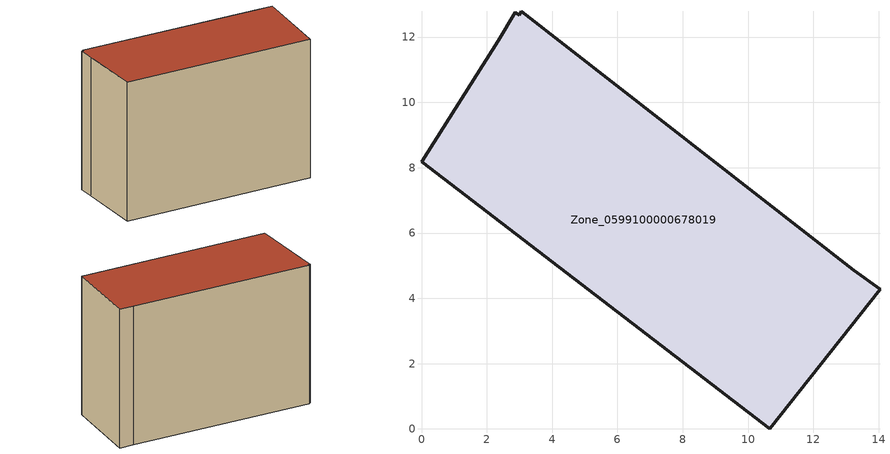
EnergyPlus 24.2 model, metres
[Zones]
Zone_0599100000678019
 floor ground (C_G): 2.87,12.76 2.99,12.67 3.05,12.8 13.24,4.86 14.04,4.27 10.67,0 0,8.18 2.35,11.89 z0
 wall outside (C_F): 10.67,0 14.04,4.27 13.24,4.86 3.05,12.8 2.99,12.67 2.87,12.76 2.35,11.89 0,8.18 10.67,0 z0:10.08
 roof outside (C_R): 2.99,12.67 2.87,12.76 2.35,11.89 0,8.18 10.67,0 14.04,4.27 13.24,4.86 3.05,12.8 z10.08
[BUILDING]
Pand.0599100000678019: North Axis=0; Terrain=City; Loads Convergence Tolerance Value=0.04; Temperature Convergence Tolerance Value=0.4; Solar Distribution=FullExterior; Maximum Number of Warmup Days=25; Minimum Number of Warmup Days=1
[Site:Location]
Rotterdam.The.Hague.AP_ZH_NLD Design_Conditions: Latitude=51.96; Longitude=4.45; Time Zone=1; Elevation=-4.5
[SITE:GROUNDTEMPERATURE:BUILDINGSURFACE]
18, 18, 18, 18, 18, 18, 18, 18, 18, 18, 18, 18
[MATERIAL] Thermal Absorptance=0.9; Solar Absorptance=0.7; Visible Absorptance=0.7
Name | Roughness | Thickness | Conductivity | Density | Specific Heat
G.TI.1946 | MediumSmooth | 0.15 | 1 | 540 | 1210
F.TI.1946 | Rough | 0.3 | 0.857143 | 1920 | 840
R.TI.1946 | MediumRough | 0.2 | 0.1 | 1500 | 1000
[CONSTRUCTION]
C_G: G.TI.1946
C_F: F.TI.1946
C_R: R.TI.1946
[ZONE]
Zone_0599100000678019: Type=1; Multiplier=1; Ceiling Height=Autocalculate; Volume=Autocalculate; Floor Area=autocalculate; Part of Total Floor Area=Yes
[ZONEINFILTRATION:DESIGNFLOWRATE]
Infil_Zone_0599100000678019: Zone or ZoneList or Space or SpaceList=Zone_0599100000678019; Schedule=AlwaysOn; Design Flow Rate Calculation Method=Flow/Area; Flow Rate per Floor Area=0.003; Constant Term Coefficient=1; Temperature Term Coefficient=0; Velocity Term Coefficient=0; Velocity Squared Term Coefficient=0
[HVACTEMPLATE:ZONE:IDEALLOADSAIRSYSTEM]
Zone_0599100000678019: Maximum Heating Supply Air Temperature=50; Minimum Cooling Supply Air Temperature=13; Maximum Heating Supply Air Humidity Ratio=0.0156; Minimum Cooling Supply Air Humidity Ratio=0.0077; Heating Limit=NoLimit; Cooling Limit=NoLimit; Dehumidification Control Type=ConstantSensibleHeatRatio; Cooling Sensible Heat Ratio=0.7; Dehumidification Setpoint=60; Humidification Control Type=None; Humidification Setpoint=30; Outdoor Air Method=None; Outdoor Air Flow Rate per Person=0.00944; Outdoor Air Flow Rate per Zone Floor Area=0; Outdoor Air Flow Rate per Zone=0; Demand Controlled Ventilation Type=None; Outdoor Air Economizer Type=NoEconomizer; Heat Recovery Type=None; Sensible Heat Recovery Effectiveness=0.7; Latent Heat Recovery Effectiveness=0.65
[ZONECONTROL:THERMOSTAT]
ThermostatControl_Zone_0599100000678019: Zone or ZoneList=Zone_0599100000678019; Control Type Schedule=DualSetpointControlType; Control 1=Thermostat_Zone_0599100000678019; Temperature Difference Between Cutout And Setpoint=0
[THERMOSTATSETPOINT:DUALSETPOINT]
Thermostat_Zone_0599100000678019: Heating Setpoint Temperature Schedule=HeatingSetpoint_Zone_0599100000678019; Cooling Setpoint Temperature Schedule=CoolingSetpoint_Zone_0599100000678019
[SCHEDULE:COMPACT]
HeatingSetpoint_Zone_0599100000678019: Through: 12/31, For: AllDays, Until: 24:00, 21
CoolingSetpoint_Zone_0599100000678019: Through: 12/31, For: AllDays, Until: 24:00, 24
DualSetpointControlType: Through: 12/31, For: AllDays, Until: 24:00, 4
AlwaysOn: Through: 12/31, For: AllDays, Until: 24:00, 1
